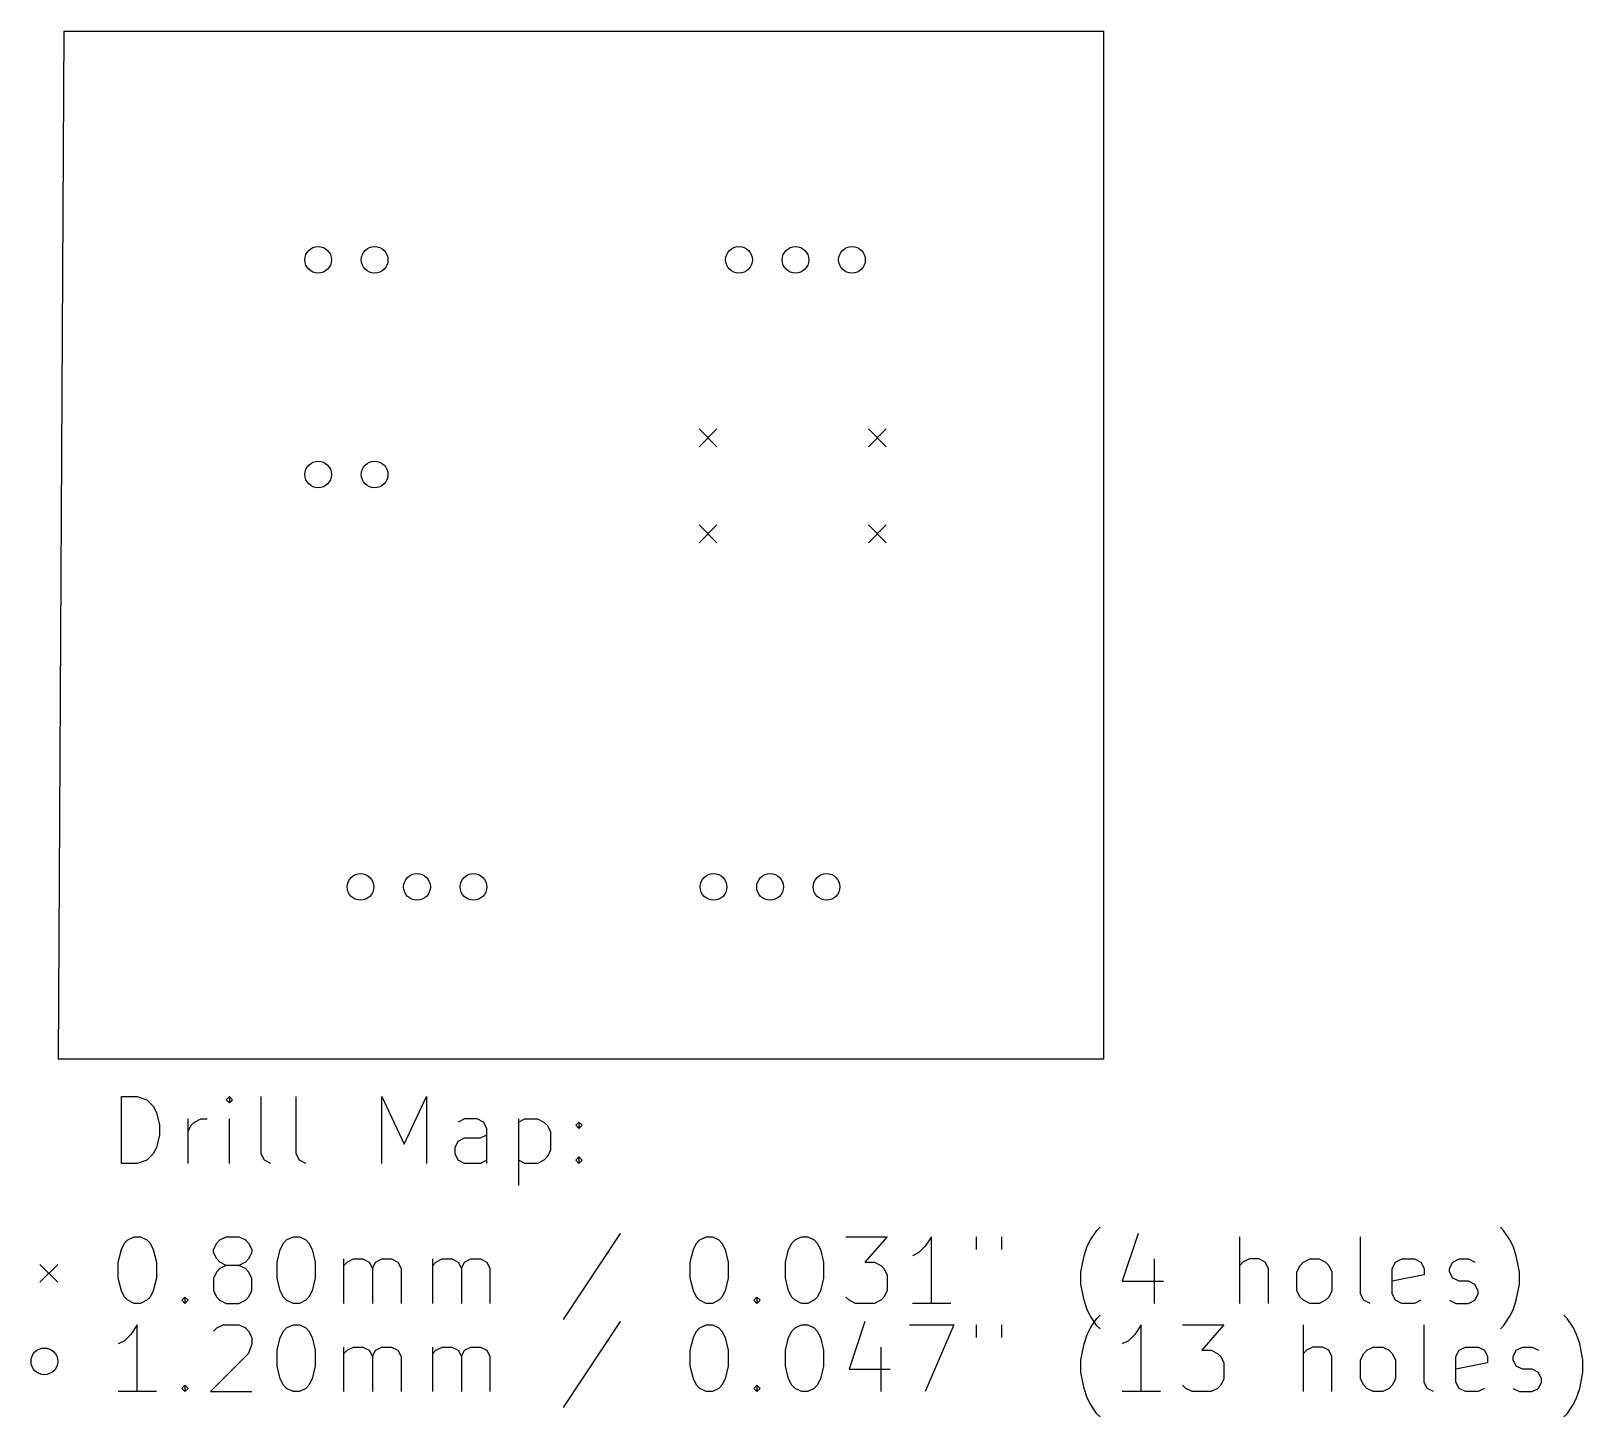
# Model space of a CAD drawing. Extents: x 116.5 to 186.3, y -137.5 to -75.2.
import ezdxf

# ---------------------------------------------------------------- set-up
doc = ezdxf.new("R2010")
doc.units = 0
doc.layers.add('BLACK', color=7, linetype='CONTINUOUS')

msp = doc.modelspace()

# ---------------------------------------------------------------- linework, layer by layer
at = {"layer": 'BLACK', "linetype": 'CONTINUOUS'}
for p, q in [((117.983, -75.184), (117.729, -121.412)), ((117.983, -75.184), (164.719, -75.184)), ((164.719, -75.184), (164.719, -121.412)), ((146.539, -93.072), (147.339, -93.872)), ((147.339, -93.072), (146.539, -93.872)), ((154.159, -93.072), (154.959, -93.872)), ((154.959, -93.072), (154.159, -93.872)), ((146.539, -97.39), (147.339, -98.19)), ((147.339, -97.39), (146.539, -98.19)), ((154.159, -97.39), (154.959, -98.19)), ((154.959, -97.39), (154.159, -98.19)), ((164.719, -121.412), (117.729, -121.412)), ((120.568, -126.094), (120.568, -123.094)), ((120.568, -123.094), (121.283, -123.094)), ((121.283, -123.094), (121.711, -123.237)), ((121.711, -123.237), (121.997, -123.523)), ((125.425, -123.094), (125.283, -123.237)), ((125.283, -123.237), (125.425, -123.38)), ((125.568, -123.237), (125.425, -123.094)), ((125.425, -123.094), (125.425, -123.38)), ((125.425, -123.38), (125.568, -123.237)), ((126.854, -125.666), (126.854, -123.094)), ((128.425, -125.666), (128.425, -123.094)), ((132.283, -126.094), (132.283, -123.094)), ((132.283, -123.094), (133.283, -125.237)), ((133.283, -125.237), (134.283, -123.094)), ((134.283, -123.094), (134.283, -126.094)), ((121.997, -123.523), (122.14, -123.808)), ((122.14, -123.808), (122.283, -124.38)), ((123.568, -126.094), (123.568, -124.094)), ((123.854, -124.237), (124.14, -124.094)), ((124.14, -124.094), (124.425, -124.094)), ((125.425, -126.094), (125.425, -124.094)), ((135.997, -124.094), (135.711, -124.237)), ((136.568, -124.094), (135.997, -124.094)), ((136.854, -124.237), (136.568, -124.094)), ((138.425, -124.094), (138.425, -127.094)), ((138.425, -124.237), (138.711, -124.094)), ((138.711, -124.094), (139.283, -124.094)), ((139.283, -124.094), (139.568, -124.237)), ((122.283, -124.808), (122.14, -125.38)), ((122.283, -124.38), (122.283, -124.808)), ((123.568, -124.666), (123.711, -124.38)), ((123.711, -124.38), (123.854, -124.237)), ((136.711, -124.951), (136.997, -124.808)), ((136.997, -124.523), (136.854, -124.237)), ((136.997, -126.094), (136.997, -124.523)), ((139.568, -124.237), (139.711, -124.38)), ((139.711, -124.38), (139.854, -124.666)), ((139.854, -124.666), (139.854, -125.523)), ((140.997, -124.38), (141.14, -124.237)), ((141.14, -124.523), (140.997, -124.38)), ((141.14, -124.237), (141.283, -124.38)), ((141.14, -124.237), (141.14, -124.523)), ((141.283, -124.38), (141.14, -124.523)), ((122.14, -125.38), (121.997, -125.666)), ((135.568, -125.38), (135.711, -125.094)), ((135.568, -125.666), (135.568, -125.38)), ((135.711, -125.094), (135.997, -124.951)), ((135.997, -124.951), (136.711, -124.951)), ((139.854, -125.523), (139.711, -125.808)), ((121.283, -126.094), (120.568, -126.094)), ((121.711, -125.951), (121.283, -126.094)), ((121.997, -125.666), (121.711, -125.951)), ((126.997, -125.951), (126.854, -125.666)), ((127.283, -126.094), (126.997, -125.951)), ((128.568, -125.951), (128.425, -125.666)), ((128.854, -126.094), (128.568, -125.951)), ((135.711, -125.951), (135.568, -125.666)), ((135.997, -126.094), (135.711, -125.951)), ((136.711, -126.094), (135.997, -126.094)), ((136.997, -125.951), (136.711, -126.094)), ((138.711, -126.094), (138.425, -125.951)), ((139.283, -126.094), (138.711, -126.094)), ((139.568, -125.951), (139.283, -126.094)), ((139.711, -125.808), (139.568, -125.951)), ((140.997, -125.951), (141.14, -125.808)), ((141.14, -126.094), (140.997, -125.951)), ((141.14, -125.808), (141.283, -125.951)), ((141.14, -125.808), (141.14, -126.094)), ((141.283, -125.951), (141.14, -126.094)), ((164.425, -129.108), (164.568, -128.966)), ((182.711, -129.108), (182.568, -128.966)), ((120.568, -129.966), (120.711, -129.68)), ((120.711, -129.68), (120.854, -129.537)), ((120.854, -129.537), (121.14, -129.394)), ((121.14, -129.394), (121.425, -129.394)), ((121.425, -129.394), (121.711, -129.537)), ((121.711, -129.537), (121.854, -129.68)), ((121.854, -129.68), (121.997, -129.966)), ((124.711, -129.966), (124.854, -129.68)), ((124.854, -129.68), (124.997, -129.537)), ((124.997, -129.537), (125.283, -129.394)), ((125.283, -129.394), (125.854, -129.394)), ((125.854, -129.394), (126.14, -129.537)), ((126.14, -129.537), (126.283, -129.68)), ((126.283, -129.68), (126.425, -129.966)), ((127.711, -129.966), (127.854, -129.68)), ((127.854, -129.68), (127.997, -129.537)), ((127.997, -129.537), (128.283, -129.394)), ((128.283, -129.394), (128.568, -129.394)), ((128.568, -129.394), (128.854, -129.537)), ((128.854, -129.537), (128.997, -129.68)), ((128.997, -129.68), (129.14, -129.966)), ((142.997, -129.251), (140.425, -133.108)), ((146.283, -129.966), (146.425, -129.68)), ((146.425, -129.68), (146.568, -129.537)), ((146.568, -129.537), (146.854, -129.394)), ((146.854, -129.394), (147.14, -129.394)), ((147.14, -129.394), (147.425, -129.537)), ((147.425, -129.537), (147.568, -129.68)), ((147.568, -129.68), (147.711, -129.966)), ((150.568, -129.966), (150.711, -129.68)), ((150.711, -129.68), (150.854, -129.537)), ((150.854, -129.537), (151.14, -129.394)), ((151.14, -129.394), (151.425, -129.394)), ((151.425, -129.394), (151.711, -129.537)), ((151.711, -129.537), (151.854, -129.68)), ((151.854, -129.68), (151.997, -129.966)), ((153.14, -129.394), (154.997, -129.394)), ((154.997, -129.394), (153.997, -130.537)), ((156.997, -129.394), (156.711, -129.823)), ((156.997, -132.394), (156.997, -129.394)), ((158.997, -129.394), (158.997, -129.966)), ((160.14, -129.394), (160.14, -129.966)), ((163.997, -129.823), (164.14, -129.537)), ((164.14, -129.537), (164.425, -129.108)), ((166.283, -129.251), (165.568, -131.394)), ((170.854, -132.394), (170.854, -129.394)), ((176.283, -131.966), (176.283, -129.394)), ((182.997, -129.537), (182.711, -129.108)), ((183.14, -129.823), (182.997, -129.537)), ((120.425, -130.537), (120.568, -129.966)), ((121.997, -129.966), (122.14, -130.537)), ((124.711, -130.108), (124.711, -129.966)), ((124.854, -130.394), (124.711, -130.108)), ((124.997, -130.537), (124.854, -130.394)), ((126.283, -130.394), (126.14, -130.537)), ((126.425, -130.108), (126.283, -130.394)), ((126.425, -129.966), (126.425, -130.108)), ((127.568, -130.537), (127.711, -129.966)), ((129.14, -129.966), (129.283, -130.537)), ((130.568, -132.394), (130.568, -130.394)), ((130.711, -130.537), (130.997, -130.394)), ((130.997, -130.394), (131.425, -130.394)), ((131.425, -130.394), (131.711, -130.537)), ((131.997, -130.537), (132.283, -130.394)), ((132.283, -130.394), (132.711, -130.394)), ((132.711, -130.394), (132.997, -130.537)), ((134.568, -132.394), (134.568, -130.394)), ((134.711, -130.537), (134.997, -130.394)), ((134.997, -130.394), (135.425, -130.394)), ((135.425, -130.394), (135.711, -130.537)), ((135.997, -130.537), (136.283, -130.394)), ((136.283, -130.394), (136.711, -130.394)), ((136.711, -130.394), (136.997, -130.537)), ((146.14, -130.537), (146.283, -129.966)), ((147.711, -129.966), (147.854, -130.537)), ((150.425, -130.537), (150.568, -129.966)), ((151.997, -129.966), (152.14, -130.537)), ((156.425, -130.108), (156.14, -130.251)), ((156.711, -129.823), (156.425, -130.108)), ((163.711, -130.966), (163.854, -130.251)), ((163.854, -130.251), (163.997, -129.823)), ((166.997, -130.394), (166.997, -132.394)), ((171.283, -130.394), (170.997, -130.537)), ((171.711, -130.394), (171.283, -130.394)), ((171.997, -130.537), (171.711, -130.394)), ((173.711, -130.537), (173.997, -130.394)), ((173.997, -130.394), (174.425, -130.394)), ((174.425, -130.394), (174.711, -130.537)), ((177.854, -130.537), (178.14, -130.394)), ((178.14, -130.394), (178.711, -130.394)), ((178.711, -130.394), (178.997, -130.537)), ((180.425, -130.537), (180.711, -130.394)), ((180.711, -130.394), (181.14, -130.394)), ((181.14, -130.394), (181.425, -130.537)), ((183.283, -130.251), (183.14, -129.823)), ((183.425, -130.966), (183.283, -130.251)), ((116.904, -130.637), (117.704, -131.437)), ((117.704, -130.637), (116.904, -131.437)), ((120.425, -131.251), (120.425, -130.537)), ((122.14, -130.537), (122.14, -131.251)), ((124.854, -130.966), (124.711, -131.251)), ((124.997, -130.823), (124.854, -130.966)), ((125.283, -130.68), (124.997, -130.537)), ((125.283, -130.68), (124.997, -130.823)), ((125.854, -130.68), (125.283, -130.68)), ((126.14, -130.537), (125.854, -130.68)), ((126.14, -130.823), (125.854, -130.68)), ((126.283, -130.966), (126.14, -130.823)), ((126.425, -131.251), (126.283, -130.966)), ((127.568, -131.251), (127.568, -130.537)), ((129.283, -130.537), (129.283, -131.251)), ((130.568, -130.68), (130.711, -130.537)), ((131.711, -130.537), (131.854, -130.823)), ((131.854, -130.823), (131.997, -130.537)), ((131.854, -130.823), (131.854, -132.394)), ((132.997, -130.537), (133.14, -130.823)), ((133.14, -130.823), (133.14, -132.394)), ((134.568, -130.68), (134.711, -130.537)), ((135.711, -130.537), (135.854, -130.823)), ((135.854, -130.823), (135.997, -130.537)), ((135.854, -130.823), (135.854, -132.394)), ((136.997, -130.537), (137.14, -130.823)), ((137.14, -130.823), (137.14, -132.394)), ((146.14, -131.251), (146.14, -130.537)), ((147.854, -130.537), (147.854, -131.251)), ((150.425, -131.251), (150.425, -130.537)), ((152.14, -130.537), (152.14, -131.251)), ((153.997, -130.537), (154.425, -130.537)), ((154.425, -130.537), (154.711, -130.68)), ((154.711, -130.68), (154.854, -130.823)), ((154.854, -130.823), (154.997, -131.108)), ((154.997, -131.108), (154.997, -131.823)), ((163.711, -131.537), (163.711, -130.966)), ((170.997, -130.537), (170.854, -130.68)), ((172.14, -130.823), (171.997, -130.537)), ((172.14, -132.394), (172.14, -130.823)), ((173.425, -130.966), (173.568, -130.68)), ((173.425, -131.823), (173.425, -130.966)), ((173.568, -130.68), (173.711, -130.537)), ((174.711, -130.537), (174.854, -130.68)), ((174.854, -130.68), (174.997, -130.966)), ((174.997, -130.966), (174.997, -131.823)), ((177.711, -130.823), (177.854, -130.537)), ((177.711, -131.966), (177.711, -130.823)), ((179.14, -131.108), (177.711, -131.394)), ((178.997, -130.537), (179.14, -130.823)), ((179.14, -130.823), (179.14, -131.108)), ((180.283, -130.823), (180.425, -130.537)), ((180.283, -130.966), (180.283, -130.823)), ((180.425, -131.251), (180.283, -130.966)), ((183.425, -131.537), (183.425, -130.966)), ((120.568, -131.823), (120.425, -131.251)), ((120.711, -132.108), (120.568, -131.823)), ((121.997, -131.823), (121.854, -132.108)), ((122.14, -131.251), (121.997, -131.823)), ((124.711, -131.251), (124.711, -131.823)), ((124.711, -131.823), (124.854, -132.108)), ((126.283, -132.108), (126.425, -131.823)), ((126.425, -131.823), (126.425, -131.251)), ((127.711, -131.823), (127.568, -131.251)), ((127.854, -132.108), (127.711, -131.823)), ((129.14, -131.823), (128.997, -132.108)), ((129.283, -131.251), (129.14, -131.823)), ((146.283, -131.823), (146.14, -131.251)), ((146.425, -132.108), (146.283, -131.823)), ((147.711, -131.823), (147.568, -132.108)), ((147.854, -131.251), (147.711, -131.823)), ((150.568, -131.823), (150.425, -131.251)), ((150.711, -132.108), (150.568, -131.823)), ((151.997, -131.823), (151.854, -132.108)), ((152.14, -131.251), (151.997, -131.823)), ((154.997, -131.823), (154.854, -132.108)), ((163.854, -132.251), (163.711, -131.537)), ((165.568, -131.394), (167.425, -131.394)), ((173.568, -132.108), (173.425, -131.823)), ((174.997, -131.823), (174.854, -132.108)), ((180.711, -131.394), (180.425, -131.251)), ((181.14, -131.394), (180.711, -131.394)), ((181.425, -131.537), (181.14, -131.394)), ((181.568, -131.823), (181.425, -131.537)), ((181.568, -131.966), (181.568, -131.823)), ((183.283, -132.251), (183.425, -131.537)), ((120.854, -132.251), (120.711, -132.108)), ((121.14, -132.394), (120.854, -132.251)), ((121.425, -132.394), (121.14, -132.394)), ((121.711, -132.251), (121.425, -132.394)), ((121.854, -132.108), (121.711, -132.251)), ((123.283, -132.251), (123.425, -132.108)), ((123.425, -132.394), (123.283, -132.251)), ((123.425, -132.108), (123.568, -132.251)), ((123.425, -132.108), (123.425, -132.394)), ((123.568, -132.251), (123.425, -132.394)), ((124.854, -132.108), (124.997, -132.251)), ((124.997, -132.251), (125.283, -132.394)), ((125.283, -132.394), (125.854, -132.394)), ((125.854, -132.394), (126.14, -132.251)), ((126.14, -132.251), (126.283, -132.108)), ((127.997, -132.251), (127.854, -132.108)), ((128.283, -132.394), (127.997, -132.251)), ((128.568, -132.394), (128.283, -132.394)), ((128.854, -132.251), (128.568, -132.394)), ((128.997, -132.108), (128.854, -132.251)), ((146.568, -132.251), (146.425, -132.108)), ((146.854, -132.394), (146.568, -132.251)), ((147.14, -132.394), (146.854, -132.394)), ((147.425, -132.251), (147.14, -132.394)), ((147.568, -132.108), (147.425, -132.251)), ((148.997, -132.251), (149.14, -132.108)), ((149.14, -132.394), (148.997, -132.251)), ((149.14, -132.108), (149.283, -132.251)), ((149.14, -132.108), (149.14, -132.394)), ((149.283, -132.251), (149.14, -132.394)), ((150.854, -132.251), (150.711, -132.108)), ((151.14, -132.394), (150.854, -132.251)), ((151.425, -132.394), (151.14, -132.394)), ((151.711, -132.251), (151.425, -132.394)), ((151.854, -132.108), (151.711, -132.251)), ((153.283, -132.251), (153.14, -132.108)), ((153.568, -132.394), (153.283, -132.251)), ((154.425, -132.394), (153.568, -132.394)), ((154.711, -132.251), (154.425, -132.394)), ((154.854, -132.108), (154.711, -132.251)), ((157.854, -132.394), (156.14, -132.394)), ((163.997, -132.68), (163.854, -132.251)), ((173.711, -132.251), (173.568, -132.108)), ((173.997, -132.394), (173.711, -132.251)), ((174.425, -132.394), (173.997, -132.394)), ((174.711, -132.251), (174.425, -132.394)), ((174.854, -132.108), (174.711, -132.251)), ((176.425, -132.251), (176.283, -131.966)), ((176.711, -132.394), (176.425, -132.251)), ((177.854, -132.251), (177.711, -131.966)), ((178.14, -132.394), (177.854, -132.251)), ((178.711, -132.394), (178.14, -132.394)), ((178.997, -132.251), (178.711, -132.394)), ((180.283, -132.251), (180.568, -132.394)), ((180.568, -132.394), (181.14, -132.394)), ((181.14, -132.394), (181.425, -132.251)), ((181.425, -132.251), (181.568, -131.966)), ((183.14, -132.68), (183.283, -132.251)), ((142.997, -133.211), (140.425, -137.068)), ((153.997, -133.211), (153.283, -135.354)), ((164.14, -132.966), (163.997, -132.68)), ((164.425, -133.394), (164.14, -132.966)), ((164.14, -133.497), (164.425, -133.068)), ((164.425, -133.068), (164.568, -132.926)), ((182.711, -133.394), (182.997, -132.966)), ((182.997, -132.966), (183.14, -132.68)), ((185.568, -133.068), (185.425, -132.926)), ((185.854, -133.497), (185.568, -133.068)), ((120.997, -133.783), (120.711, -134.068)), ((121.283, -133.354), (120.997, -133.783)), ((121.283, -136.354), (121.283, -133.354)), ((124.711, -133.64), (124.854, -133.497)), ((124.854, -133.497), (125.14, -133.354)), ((125.14, -133.354), (125.854, -133.354)), ((125.854, -133.354), (126.14, -133.497)), ((126.14, -133.497), (126.283, -133.64)), ((126.283, -133.64), (126.425, -133.926)), ((126.425, -133.926), (126.425, -134.211)), ((127.568, -134.497), (127.711, -133.926)), ((127.711, -133.926), (127.854, -133.64)), ((127.854, -133.64), (127.997, -133.497)), ((127.997, -133.497), (128.283, -133.354)), ((128.283, -133.354), (128.568, -133.354)), ((128.568, -133.354), (128.854, -133.497)), ((128.854, -133.497), (128.997, -133.64)), ((128.997, -133.64), (129.14, -133.926)), ((129.14, -133.926), (129.283, -134.497)), ((146.14, -134.497), (146.283, -133.926)), ((146.283, -133.926), (146.425, -133.64)), ((146.425, -133.64), (146.568, -133.497)), ((146.568, -133.497), (146.854, -133.354)), ((146.854, -133.354), (147.14, -133.354)), ((147.14, -133.354), (147.425, -133.497)), ((147.425, -133.497), (147.568, -133.64)), ((147.568, -133.64), (147.711, -133.926)), ((147.711, -133.926), (147.854, -134.497)), ((150.425, -134.497), (150.568, -133.926)), ((150.568, -133.926), (150.711, -133.64)), ((150.711, -133.64), (150.854, -133.497)), ((150.854, -133.497), (151.14, -133.354)), ((151.14, -133.354), (151.425, -133.354)), ((151.425, -133.354), (151.711, -133.497)), ((151.711, -133.497), (151.854, -133.64)), ((151.854, -133.64), (151.997, -133.926)), ((151.997, -133.926), (152.14, -134.497)), ((155.997, -133.354), (157.997, -133.354)), ((157.997, -133.354), (156.711, -136.354)), ((158.997, -133.354), (158.997, -133.926)), ((160.14, -133.354), (160.14, -133.926)), ((163.854, -134.211), (163.997, -133.783)), ((163.997, -133.783), (164.14, -133.497)), ((164.568, -133.537), (164.425, -133.394)), ((166.14, -133.783), (165.854, -134.068)), ((166.425, -133.354), (166.14, -133.783)), ((166.425, -136.354), (166.425, -133.354)), ((168.283, -133.354), (170.14, -133.354)), ((170.14, -133.354), (169.14, -134.497)), ((173.711, -136.354), (173.711, -133.354)), ((179.14, -135.926), (179.14, -133.354)), ((182.568, -133.537), (182.711, -133.394)), ((185.997, -133.783), (185.854, -133.497)), ((186.14, -134.211), (185.997, -133.783)), ((120.711, -134.068), (120.425, -134.211)), ((126.283, -134.64), (124.568, -136.354)), ((126.425, -134.211), (126.283, -134.64)), ((127.568, -135.211), (127.568, -134.497)), ((129.283, -134.497), (129.283, -135.211)), ((130.568, -136.354), (130.568, -134.354)), ((130.568, -134.64), (130.711, -134.497)), ((130.711, -134.497), (130.997, -134.354)), ((130.997, -134.354), (131.425, -134.354)), ((131.425, -134.354), (131.711, -134.497)), ((131.711, -134.497), (131.854, -134.783)), ((131.854, -134.783), (131.997, -134.497)), ((131.997, -134.497), (132.283, -134.354)), ((132.283, -134.354), (132.711, -134.354)), ((132.711, -134.354), (132.997, -134.497)), ((132.997, -134.497), (133.14, -134.783)), ((134.568, -136.354), (134.568, -134.354)), ((134.568, -134.64), (134.711, -134.497)), ((134.711, -134.497), (134.997, -134.354)), ((134.997, -134.354), (135.425, -134.354)), ((135.425, -134.354), (135.711, -134.497)), ((135.711, -134.497), (135.854, -134.783)), ((135.854, -134.783), (135.997, -134.497)), ((135.997, -134.497), (136.283, -134.354)), ((136.283, -134.354), (136.711, -134.354)), ((136.711, -134.354), (136.997, -134.497)), ((136.997, -134.497), (137.14, -134.783)), ((146.14, -135.211), (146.14, -134.497)), ((147.854, -134.497), (147.854, -135.211)), ((150.425, -135.211), (150.425, -134.497)), ((152.14, -134.497), (152.14, -135.211)), ((154.711, -134.354), (154.711, -136.354)), ((163.711, -134.926), (163.854, -134.211)), ((165.854, -134.068), (165.568, -134.211)), ((169.14, -134.497), (169.568, -134.497)), ((169.568, -134.497), (169.854, -134.64)), ((169.854, -134.64), (169.997, -134.783)), ((173.854, -134.497), (173.711, -134.64)), ((174.14, -134.354), (173.854, -134.497)), ((174.568, -134.354), (174.14, -134.354)), ((174.854, -134.497), (174.568, -134.354)), ((174.997, -134.783), (174.854, -134.497)), ((176.283, -134.926), (176.425, -134.64)), ((176.425, -134.64), (176.568, -134.497)), ((176.568, -134.497), (176.854, -134.354)), ((176.854, -134.354), (177.283, -134.354)), ((177.283, -134.354), (177.568, -134.497)), ((177.568, -134.497), (177.711, -134.64)), ((177.711, -134.64), (177.854, -134.926)), ((180.568, -134.783), (180.711, -134.497)), ((180.711, -134.497), (180.997, -134.354)), ((180.997, -134.354), (181.568, -134.354)), ((181.568, -134.354), (181.854, -134.497)), ((181.854, -134.497), (181.997, -134.783)), ((183.14, -134.783), (183.283, -134.497)), ((183.283, -134.497), (183.568, -134.354)), ((183.568, -134.354), (183.997, -134.354)), ((183.997, -134.354), (184.283, -134.497)), ((186.283, -134.926), (186.14, -134.211)), ((127.711, -135.783), (127.568, -135.211)), ((129.283, -135.211), (129.14, -135.783)), ((131.854, -134.783), (131.854, -136.354)), ((133.14, -134.783), (133.14, -136.354)), ((135.854, -134.783), (135.854, -136.354)), ((137.14, -134.783), (137.14, -136.354)), ((146.283, -135.783), (146.14, -135.211)), ((147.854, -135.211), (147.711, -135.783)), ((150.568, -135.783), (150.425, -135.211)), ((152.14, -135.211), (151.997, -135.783)), ((153.283, -135.354), (155.14, -135.354)), ((163.711, -135.497), (163.711, -134.926)), ((169.997, -134.783), (170.14, -135.068)), ((170.14, -135.068), (170.14, -135.783)), ((174.997, -136.354), (174.997, -134.783)), ((176.283, -135.783), (176.283, -134.926)), ((177.854, -134.926), (177.854, -135.783)), ((180.568, -135.926), (180.568, -134.783)), ((181.997, -135.068), (180.568, -135.354)), ((181.997, -134.783), (181.997, -135.068)), ((183.14, -134.926), (183.14, -134.783)), ((183.283, -135.211), (183.14, -134.926)), ((183.568, -135.354), (183.283, -135.211)), ((183.997, -135.354), (183.568, -135.354)), ((184.283, -135.497), (183.997, -135.354)), ((186.283, -135.497), (186.283, -134.926)), ((123.283, -136.211), (123.425, -136.068)), ((123.425, -136.068), (123.568, -136.211)), ((123.425, -136.068), (123.425, -136.354)), ((127.854, -136.068), (127.711, -135.783)), ((127.997, -136.211), (127.854, -136.068)), ((128.997, -136.068), (128.854, -136.211)), ((129.14, -135.783), (128.997, -136.068)), ((146.425, -136.068), (146.283, -135.783)), ((146.568, -136.211), (146.425, -136.068)), ((147.568, -136.068), (147.425, -136.211)), ((147.711, -135.783), (147.568, -136.068)), ((148.997, -136.211), (149.14, -136.068)), ((149.14, -136.068), (149.283, -136.211)), ((149.14, -136.068), (149.14, -136.354)), ((150.711, -136.068), (150.568, -135.783)), ((150.854, -136.211), (150.711, -136.068)), ((151.854, -136.068), (151.711, -136.211)), ((151.997, -135.783), (151.854, -136.068)), ((163.854, -136.211), (163.711, -135.497)), ((168.425, -136.211), (168.283, -136.068)), ((169.997, -136.068), (169.854, -136.211)), ((170.14, -135.783), (169.997, -136.068)), ((176.425, -136.068), (176.283, -135.783)), ((176.568, -136.211), (176.425, -136.068)), ((177.711, -136.068), (177.568, -136.211)), ((177.854, -135.783), (177.711, -136.068)), ((179.283, -136.211), (179.14, -135.926)), ((180.711, -136.211), (180.568, -135.926)), ((184.425, -135.783), (184.283, -135.497)), ((184.283, -136.211), (184.425, -135.926)), ((184.425, -135.926), (184.425, -135.783)), ((186.14, -136.211), (186.283, -135.497)), ((122.14, -136.354), (120.425, -136.354)), ((123.425, -136.354), (123.283, -136.211)), ((123.568, -136.211), (123.425, -136.354)), ((124.568, -136.354), (126.425, -136.354)), ((128.283, -136.354), (127.997, -136.211)), ((128.568, -136.354), (128.283, -136.354)), ((128.854, -136.211), (128.568, -136.354)), ((146.854, -136.354), (146.568, -136.211)), ((147.14, -136.354), (146.854, -136.354)), ((147.425, -136.211), (147.14, -136.354)), ((149.14, -136.354), (148.997, -136.211)), ((149.283, -136.211), (149.14, -136.354)), ((151.14, -136.354), (150.854, -136.211)), ((151.425, -136.354), (151.14, -136.354)), ((151.711, -136.211), (151.425, -136.354)), ((163.997, -136.64), (163.854, -136.211)), ((164.14, -136.926), (163.997, -136.64)), ((167.283, -136.354), (165.568, -136.354)), ((168.711, -136.354), (168.425, -136.211)), ((169.568, -136.354), (168.711, -136.354)), ((169.854, -136.211), (169.568, -136.354)), ((176.854, -136.354), (176.568, -136.211)), ((177.283, -136.354), (176.854, -136.354)), ((177.568, -136.211), (177.283, -136.354)), ((179.568, -136.354), (179.283, -136.211)), ((180.997, -136.354), (180.711, -136.211)), ((181.568, -136.354), (180.997, -136.354)), ((181.854, -136.211), (181.568, -136.354)), ((183.14, -136.211), (183.425, -136.354)), ((183.425, -136.354), (183.997, -136.354)), ((183.997, -136.354), (184.283, -136.211)), ((185.854, -136.926), (185.997, -136.64)), ((185.997, -136.64), (186.14, -136.211)), ((164.425, -137.354), (164.14, -136.926)), ((164.568, -137.497), (164.425, -137.354)), ((185.425, -137.497), (185.568, -137.354)), ((185.568, -137.354), (185.854, -136.926))]:
    msp.add_line(p, q, dxfattribs=at)
at = {"layer": 'BLACK'}
for centre in [(129.413, -85.471), (131.953, -85.471), (148.336, -85.471), (150.876, -85.471), (153.416, -85.471), (129.413, -95.123), (131.953, -95.123), (131.318, -113.665), (133.858, -113.665), (136.398, -113.665), (147.193, -113.665), (149.733, -113.665), (152.273, -113.665), (117.104, -134.997)]:
    msp.add_circle(centre, 0.6, dxfattribs=at)

doc.saveas('drawing.dxf')
